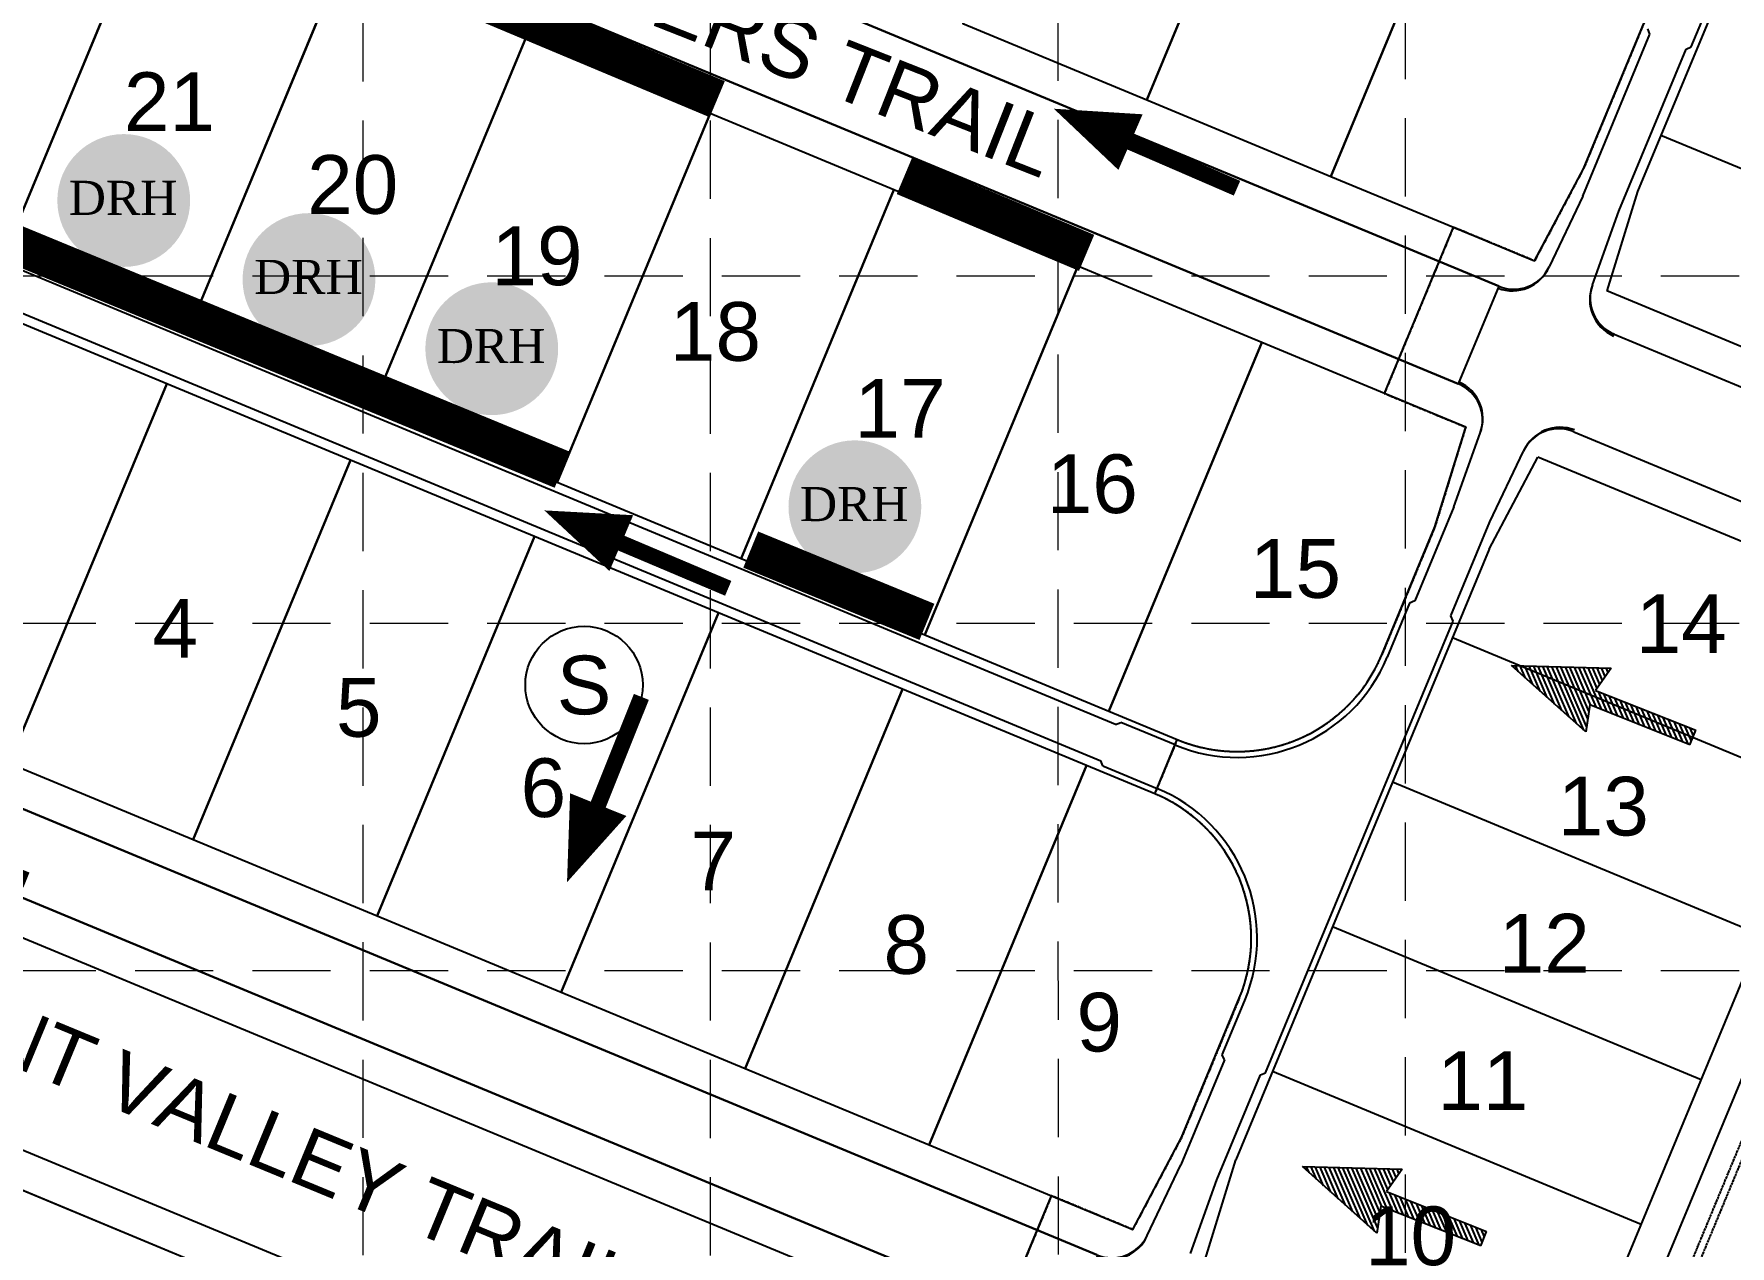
# Model space of a CAD drawing. Header units: inches. Extents: x 2510995 to 2514555, y 7106046 to 7111737.
# Drawn here: x 2513312.2 to 2513745.7, y 7109886.7 to 7110196.5 of the extents above; entities that cross this region are included whole.
import ezdxf
from ezdxf.enums import TextEntityAlignment as Align

# ---------------------------------------------------------------- set-up
doc = ezdxf.new("R2010")
doc.units = ezdxf.units.IN
doc.header["$MEASUREMENT"] = 0
for name, pattern in [('BORDER2', [0.875, 0.25, -0.125, 0.25, -0.125, 0, -0.125]), ('DASHED', [0.75, 0.5, -0.25]), ('HIDDEN', [0.375, 0.25, -0.125]), ('HIDDEN2', [0.1875, 0.125, -0.0625]), ('XHO477ST$0$CL', [0.7, 0.5, -0.05, 0.1, -0.05])]:
    doc.linetypes.add(name, pattern=pattern)
for name, color, linetype in [('BASE', 7, 'Continuous'), ('C-STNM-N', 4, 'Continuous'), ('C-WTRC-FULL-PH2B-N', 7, 'Continuous'), ('EROSION BLANKETS', 84, 'Continuous'), ('GRID', 254, 'DASHED'), ('LEGEND', 7, 'Continuous'), ('XHO459PT$0$V-BNDY-N-P6', 6, 'BORDER2'), ('XHO459PT$0$V-PROP-SUBD-IDEN-N-P6', 14, 'Continuous'), ('XHO459PT$0$V-PROP-SUBD-N-P6', 14, 'Continuous'), ('XHO459PT$0$V-RWAY-LINE-N-P6', 14, 'Continuous'), ('XHO459PV$0$C-ROAD-BACK-P6', 14, 'Continuous'), ('XHO459PV$0$C-ROAD-BACK-P7', 9, 'Continuous'), ('XHO459PV$0$C-ROAD-FACE-P6', 6, 'Continuous'), ('XHO459PV$0$C-ROAD-TEMP-P6', 6, 'Continuous'), ('XHO460PT$0$V-AREA-PLINE', 6, 'Continuous'), ('XHO460PT$0$V-BNDY-N-P7', 3, 'HIDDEN2'), ('XHO460PT$0$V-PROP-BLOK-IDEN-N-P7', 6, 'Continuous'), ('XHO460PT$0$V-PROP-SUBD-IDEN-N-P7', 6, 'Continuous'), ('XHO460PT$0$V-PROP-SUBD-N-P7', 7, 'Continuous'), ('XHO460PV$0$C-ROAD-BOC-N', 4, 'Continuous'), ('ZSTORM', 5, 'XHO477ST$0$CL')]:
    doc.layers.add(name, color=color, linetype=linetype)
doc.layers.add('XHO459PT$0$V-AREA-PLIN', color=163, linetype='Continuous', plot=False)
doc.styles.add('DRHorton', font='dutcheb.ttf')
doc.styles.get("Standard").update_dxf_attribs({"font": 'ARIAL.TTF'})

# ---------------------------------------------------------------- blocks, each defined once
blk = doc.blocks.new('ARR')
blk.add_lwpolyline([(-5.56, 0.32, 0, 3.78, 0), (-0.35, 0.31, 3.78, 3.78, 0)], format="xyseb")
at = {"const_width": 1}
blk.add_lwpolyline([(-0.35, 0.31), (6.88, 0.31)], dxfattribs=at)
blk = doc.blocks.new('DRHorton')
h = blk.add_hatch(color=1)
h.paths.add_polyline_path([(78.7, 25.78, 1), (40.43, 25.78, 1)])
h.paths.add_polyline_path([(42.33, 17.91), (76.5, 17.91), (76.5, 34.87), (42.33, 34.87)], flags=24)
at = {"layer": 'BASE', "color": 176, "style": 'DRHorton'}
blk.add_text('DRH', height=9.814, dxfattribs=at).set_placement((59.39, 21.64), align=Align.CENTER)

msp = doc.modelspace()

# ---------------------------------------------------------------- linework, layer by layer
at = {"color": 7}
for p, q in [((2513689.82, 7110035.06), (2513715.3, 7110034.39)), ((2513708.82, 7110018.08), (2513689.82, 7110035.06)), ((2513691.53, 7110033.53), (2513690.88, 7110035.03)), ((2513693.4, 7110031.86), (2513692.04, 7110035)), ((2513695.26, 7110030.2), (2513693.2, 7110034.97)), ((2513697.12, 7110028.53), (2513694.35, 7110034.94)), ((2513698.98, 7110026.87), (2513695.51, 7110034.91)), ((2513700.84, 7110025.2), (2513696.67, 7110034.88)), ((2513702.71, 7110023.54), (2513697.83, 7110034.85)), ((2513704.57, 7110021.88), (2513698.98, 7110034.82)), ((2513706.43, 7110020.21), (2513700.14, 7110034.79)), ((2513708.29, 7110018.55), (2513701.3, 7110034.76)), ((2513709.03, 7110019.49), (2513702.45, 7110034.73)), ((2513709.32, 7110021.46), (2513703.61, 7110034.69)), ((2513709.62, 7110023.43), (2513704.77, 7110034.66)), ((2513710.15, 7110024.84), (2513705.92, 7110034.63)), ((2513711.53, 7110024.3), (2513707.08, 7110034.6)), ((2513712.91, 7110023.75), (2513708.24, 7110034.57)), ((2513711.69, 7110029.22), (2513709.39, 7110034.54)), ((2513712.4, 7110030.23), (2513710.55, 7110034.51)), ((2513715.3, 7110034.39), (2513711.31, 7110028.67)), ((2513713.11, 7110031.24), (2513711.71, 7110034.48)), ((2513713.81, 7110032.26), (2513712.86, 7110034.45)), ((2513714.52, 7110033.27), (2513714.02, 7110034.42)), ((2513715.22, 7110034.28), (2513715.18, 7110034.39)), ((2513711.31, 7110028.67), (2513736.91, 7110018.51)), ((2513714.29, 7110023.2), (2513712.06, 7110028.38)), ((2513715.67, 7110022.65), (2513713.44, 7110027.83)), ((2513717.05, 7110022.11), (2513714.82, 7110027.28)), ((2513718.43, 7110021.56), (2513716.2, 7110026.73)), ((2513719.81, 7110021.01), (2513717.58, 7110026.19)), ((2513721.19, 7110020.47), (2513718.96, 7110025.64)), ((2513709.84, 7110024.97), (2513708.82, 7110018.08)), ((2513735.44, 7110014.82), (2513709.84, 7110024.97)), ((2513722.57, 7110019.92), (2513720.34, 7110025.09)), ((2513723.95, 7110019.37), (2513721.72, 7110024.54)), ((2513725.33, 7110018.83), (2513723.1, 7110024)), ((2513726.71, 7110018.28), (2513724.48, 7110023.45)), ((2513728.09, 7110017.73), (2513725.86, 7110022.9)), ((2513729.47, 7110017.18), (2513727.24, 7110022.35)), ((2513730.85, 7110016.64), (2513728.62, 7110021.8)), ((2513732.23, 7110016.09), (2513730, 7110021.26)), ((2513733.61, 7110015.54), (2513731.38, 7110020.71)), ((2513734.99, 7110015), (2513732.76, 7110020.16)), ((2513735.81, 7110015.74), (2513734.14, 7110019.61)), ((2513735.44, 7110014.82), (2513736.91, 7110018.51)), ((2513736.36, 7110017.12), (2513735.52, 7110019.07)), ((2513636.37, 7109906.98), (2513661.85, 7109906.31)), ((2513655.37, 7109890), (2513636.37, 7109906.98)), ((2513638.09, 7109905.45), (2513637.44, 7109906.95)), ((2513639.95, 7109903.78), (2513638.59, 7109906.92)), ((2513641.81, 7109902.12), (2513639.75, 7109906.89)), ((2513643.67, 7109900.45), (2513640.91, 7109906.86)), ((2513645.53, 7109898.79), (2513642.06, 7109906.83)), ((2513647.4, 7109897.13), (2513643.22, 7109906.8)), ((2513649.26, 7109895.46), (2513644.38, 7109906.77)), ((2513651.12, 7109893.8), (2513645.53, 7109906.74)), ((2513652.98, 7109892.13), (2513646.69, 7109906.71)), ((2513654.84, 7109890.47), (2513647.85, 7109906.68)), ((2513655.58, 7109891.41), (2513649, 7109906.65)), ((2513655.87, 7109893.38), (2513650.16, 7109906.62)), ((2513656.17, 7109895.36), (2513651.32, 7109906.59)), ((2513656.7, 7109896.76), (2513652.47, 7109906.56)), ((2513658.08, 7109896.22), (2513653.63, 7109906.52)), ((2513659.46, 7109895.67), (2513654.79, 7109906.49)), ((2513658.24, 7109901.14), (2513655.95, 7109906.46)), ((2513658.95, 7109902.15), (2513657.1, 7109906.43)), ((2513661.85, 7109906.31), (2513657.86, 7109900.59)), ((2513659.66, 7109903.16), (2513658.26, 7109906.4)), ((2513660.36, 7109904.18), (2513659.42, 7109906.37)), ((2513661.07, 7109905.19), (2513660.57, 7109906.34)), ((2513661.78, 7109906.2), (2513661.73, 7109906.31)), ((2513657.86, 7109900.59), (2513683.46, 7109890.43)), ((2513660.84, 7109895.12), (2513658.61, 7109900.3)), ((2513662.22, 7109894.58), (2513659.99, 7109899.75)), ((2513656.39, 7109896.89), (2513655.37, 7109890)), ((2513681.99, 7109886.74), (2513656.39, 7109896.89)), ((2513663.6, 7109894.03), (2513661.37, 7109899.2)), ((2513664.98, 7109893.48), (2513662.75, 7109898.66)), ((2513666.36, 7109892.94), (2513664.13, 7109898.11)), ((2513667.74, 7109892.39), (2513665.51, 7109897.56)), ((2513669.12, 7109891.84), (2513666.89, 7109897.01)), ((2513670.5, 7109891.29), (2513668.27, 7109896.46)), ((2513671.88, 7109890.75), (2513669.65, 7109895.92)), ((2513673.26, 7109890.2), (2513671.03, 7109895.37)), ((2513674.64, 7109889.65), (2513672.41, 7109894.82)), ((2513676.02, 7109889.11), (2513673.79, 7109894.27)), ((2513677.4, 7109888.56), (2513675.17, 7109893.73)), ((2513678.78, 7109888.01), (2513676.55, 7109893.18)), ((2513680.16, 7109887.46), (2513677.93, 7109892.63)), ((2513681.54, 7109886.92), (2513679.31, 7109892.08)), ((2513682.36, 7109887.66), (2513680.69, 7109891.53)), ((2513682.91, 7109889.04), (2513682.07, 7109890.99)), ((2513681.99, 7109886.74), (2513683.46, 7109890.43))]:
    msp.add_line(p, q, dxfattribs=at)
at = {"layer": 'EROSION BLANKETS', "const_width": 10}
for points in [[(2513346.29, 7110238.67), (2513486.82, 7110179.78)], [(2513534.64, 7110160.14), (2513581.23, 7110140.51)], [(2513307.01, 7110142.83), (2513447.16, 7110085.1)], [(2513495.37, 7110064.68), (2513540.41, 7110046.21)]]:
    msp.add_lwpolyline(points, dxfattribs=at)
at = {"layer": 'GRID', "color": 252, "linetype": 'HIDDEN', "lineweight": 0, "ltscale": 80}
for p, q in [((2513396.3, 7106494.32), (2513396.3, 7111643.94)), ((2513485.08, 7106494.3), (2513485.08, 7111643.94)), ((2513574.28, 7106494.5), (2513573.86, 7111643.94)), ((2513662.97, 7106494.94), (2513662.64, 7111643.94)), ((2511088, 7110134.66), (2514461.67, 7110134.66)), ((2511088, 7110045.88), (2514461.67, 7110045.88)), ((2511088, 7109957.1), (2514461.67, 7109957.1))]:
    msp.add_line(p, q, dxfattribs=at)
at = {"layer": 'XHO459PT$0$V-AREA-PLIN', "color": 7}
msp.add_lwpolyline([(2513556.92, 7109862.6), (2513572.25, 7109899.55), (2513593.03, 7109890.92), (2513605.5, 7109914.44), (2513620.25, 7109950, 0.414214), (2513598.64, 7110002.28), (2513604.39, 7110016.13, 0.414214), (2513656.67, 7110037.75), (2513670.27, 7110070.53), (2513678.12, 7110095.97), (2513657.34, 7110104.59), (2513674.97, 7110147.08), (2513695.75, 7110138.46), (2513708.22, 7110161.97), (2513729.05, 7110212.17, 0.451859), (2513702.64, 7110266.09), (2513688.3, 7110270), (2513692.25, 7110284.47, 0.497062), (2513742.78, 7110323.38), (2513742.4, 7110372.57), (2513739.69, 7110399.05), (2513706.7, 7110398.79), (2513705.54, 7110444.78), (2513853.82, 7110445.94)], format="xyb", dxfattribs=at)
msp.add_lwpolyline([(2513556.92, 7109862.6), (2513572.25, 7109899.55), (2513593.03, 7109890.92), (2513605.5, 7109914.44), (2513620.25, 7109950, 0.414214), (2513598.64, 7110002.28), (2513604.39, 7110016.13, 0.414214), (2513656.67, 7110037.75), (2513670.27, 7110070.53), (2513678.12, 7110095.97), (2513657.34, 7110104.59), (2513674.97, 7110147.08), (2513695.75, 7110138.46), (2513708.22, 7110161.97), (2513729.05, 7110212.17, 0.451859), (2513702.64, 7110266.09), (2513688.3, 7110270), (2513692.25, 7110284.47, 0.497062), (2513742.78, 7110323.38), (2513742.4, 7110372.57), (2513739.69, 7110399.05), (2513706.7, 7110398.79), (2513705.54, 7110444.78), (2513853.82, 7110445.94)], format="xyb", dxfattribs=at)
at = {"layer": 'XHO459PT$0$V-BNDY-N-P6', "color": 7}
for p, q in [((2513729.05, 7110212.17), (2513708.22, 7110161.97)), ((2513708.22, 7110161.97), (2513695.75, 7110138.46)), ((2513674.97, 7110147.08), (2513657.34, 7110104.59)), ((2513695.75, 7110138.46), (2513674.97, 7110147.08)), ((2513657.34, 7110104.59), (2513678.12, 7110095.97)), ((2513678.12, 7110095.97), (2513670.27, 7110070.53)), ((2513670.27, 7110070.53), (2513656.67, 7110037.75)), ((2513604.39, 7110016.13), (2513598.64, 7110002.28)), ((2513620.25, 7109950), (2513605.5, 7109914.44)), ((2513605.5, 7109914.44), (2513593.03, 7109890.92)), ((2513572.25, 7109899.55), (2513556.92, 7109862.6)), ((2513593.03, 7109890.92), (2513572.25, 7109899.55))]:
    msp.add_line(p, q, dxfattribs=at)
for centre, start, end in [((2513619.72, 7110053.08), 247.4628, 337.4628), ((2513583.31, 7109965.33), 337.4628, 67.4628)]:
    msp.add_arc(centre, 40, start, end, dxfattribs=at)
at = {"layer": 'XHO459PT$0$V-PROP-SUBD-N-P6', "color": 7}
for p, q in [((2513822.22, 7110131.45), (2513728.01, 7110170.54)), ((2513768.95, 7110003.06), (2513674.74, 7110042.16)), ((2513753.62, 7109966.12), (2513659.41, 7110005.21)), ((2513738.29, 7109929.17), (2513644.07, 7109968.27)), ((2513722.95, 7109892.23), (2513628.74, 7109931.32))]:
    msp.add_line(p, q, dxfattribs=at)
at = {"layer": 'XHO459PT$0$V-RWAY-LINE-N-P6', "color": 7}
for p, q in [((2513744.77, 7110210.91), (2513722.07, 7110156.22)), ((2513722.07, 7110156.22), (2513714.22, 7110130.79)), ((2513801.51, 7110094.57), (2513714.22, 7110130.79)), ((2513684.13, 7110064.78), (2513696.59, 7110088.3)), ((2513783.88, 7110052.08), (2513696.59, 7110088.3)), ((2513684.13, 7110064.78), (2513619.35, 7109908.69)), ((2513708.2, 7109856.67), (2513786.58, 7110045.55)), ((2513611.51, 7109883.26), (2513619.35, 7109908.69))]:
    msp.add_line(p, q, dxfattribs=at)
at = {"layer": 'XHO459PV$0$C-ROAD-BACK-P6', "color": 7}
for p, q in [((2513716.11, 7110119.72), (2513784.94, 7110091.16)), ((2513705.77, 7110094.78), (2513774.59, 7110066.22)), ((2513720.61, 7109861.8), (2513789.99, 7110028.98))]:
    msp.add_line(p, q, dxfattribs=at)
for centre, start, end in [((2513690.41, 7110141.21), 247.4628, 334.6004), ((2513719.95, 7110128.96), 160.3253, 247.4628), ((2513672.4, 7110097.8), 340.3253, 67.4628), ((2513701.93, 7110085.55), 67.4628, 154.6004), ((2513587.69, 7109893.68), 247.4628, 334.6004)]:
    msp.add_arc(centre, 10, start, end, dxfattribs=at)
at = {"layer": 'XHO459PV$0$C-ROAD-BACK-P7', "color": 7}
for p, q in [((2513271.27, 7110304.32), (2513686.58, 7110131.98)), ((2513258.15, 7110280.53), (2513676.23, 7110107.04)), ((2513042.73, 7110086.26), (2513575.81, 7109865.05)), ((2513165.77, 7110057.94), (2513583.86, 7109884.44)), ((2513016.29, 7110022.53), (2513588.61, 7109785.03)), ((2513588.65, 7110019.95), (2513589.96, 7110020.5)), ((2513585.36, 7110009.41), (2513584.82, 7110010.72))]:
    msp.add_line(p, q, dxfattribs=at)
for points in [[(2513588.65, 7110019.95), (2513234.77, 7110166.81, -0.414214), (2513211.81, 7110222.35), (2513227.9, 7110261.14)], [(2513158.15, 7110093.04), (2513175.39, 7110134.61, -0.414214), (2513230.94, 7110157.57), (2513584.82, 7110010.72)], [(2513603.82, 7110014.75), (2513589.96, 7110020.5, -0.414214)]]:
    msp.add_lwpolyline(points, format="xyb", dxfattribs=at)
msp.add_lwpolyline([(2513585.36, 7110009.41), (2513599.22, 7110003.66)], dxfattribs=at)
at = {"layer": 'XHO459PV$0$C-ROAD-FACE-P6', "color": 7}
for p, q in [((2513735.77, 7110193.14), (2513743.38, 7110211.49)), ((2513708.04, 7110155.01), (2513725.22, 7110196.43)), ((2513725.22, 7110196.43), (2513724.68, 7110197.74)), ((2513717.27, 7110151.18), (2513734.46, 7110192.6)), ((2513734.46, 7110192.6), (2513735.77, 7110193.14)), ((2513708.04, 7110155.01), (2513699.45, 7110136.92)), ((2513710.53, 7110132.32), (2513717.27, 7110151.18)), ((2513675.07, 7110075.58), (2513681.82, 7110094.43)), ((2513684.31, 7110071.75), (2513692.9, 7110089.84)), ((2513675.07, 7110075.58), (2513665.11, 7110051.57)), ((2513665.11, 7110051.57), (2513663.8, 7110051.02)), ((2513663.8, 7110051.02), (2513658.05, 7110037.17)), ((2513674.89, 7110046.43), (2513674.34, 7110047.73)), ((2513615.89, 7109935.57), (2513621.64, 7109949.43)), ((2513616.43, 7109934.26), (2513615.89, 7109935.57)), ((2513625.67, 7109930.43), (2513626.97, 7109930.97)), ((2513596.73, 7109889.39), (2513605.32, 7109907.48)), ((2513607.81, 7109884.79), (2513614.55, 7109903.65))]:
    msp.add_line(p, q, dxfattribs=at)
for points in [[(2513674.34, 7110047.73), (2513684.31, 7110071.75)], [(2513626.97, 7109930.97), (2513674.89, 7110046.43)], [(2513616.43, 7109934.26), (2513605.32, 7109907.48)], [(2513614.55, 7109903.65), (2513625.67, 7109930.43)]]:
    msp.add_lwpolyline(points, dxfattribs=at)
for centre, radius, start, end in [((2513690.08, 7110141.07), 10.25, 248.889, 336.1118), ((2513720.08, 7110128.62), 10.25, 158.8139, 246.0367), ((2513672.26, 7110098.14), 10.25, 338.8139, 66.0367), ((2513702.27, 7110085.67), 10.26, 68.9552, 155.5629), ((2513619.72, 7110053.08), 41.5, 247.4628, 337.4628), ((2513583.31, 7109965.33), 41.5, 337.4628, 67.4628), ((2513587.36, 7109893.54), 10.25, 248.889, 336.1118)]:
    msp.add_arc(centre, radius, start, end, dxfattribs=at)
at = {"layer": 'XHO459PV$0$C-ROAD-TEMP-P6', "color": 7}
for p, q in [((2513686.58, 7110131.98), (2513676.23, 7110107.04)), ((2513599.22, 7110003.66), (2513603.82, 7110014.75))]:
    msp.add_line(p, q, dxfattribs=at)
at = {"layer": 'XHO460PT$0$V-AREA-PLINE', "color": 7}
for points in [[(2513639.67, 7110283.28), (2513590.16, 7110296.8), (2513549.62, 7110199.1), (2513596.64, 7110179.59)], [(2513639.67, 7110283.28), (2513590.16, 7110296.8), (2513549.62, 7110199.1), (2513596.64, 7110179.59)], [(2513639.67, 7110283.28), (2513590.16, 7110296.8), (2513549.62, 7110199.1), (2513596.64, 7110179.59)], [(2513639.67, 7110283.28), (2513590.16, 7110296.8), (2513549.62, 7110199.1), (2513596.64, 7110179.59)], [(2513689.17, 7110269.76), (2513688.3, 7110270), (2513639.67, 7110283.28), (2513596.64, 7110179.59), (2513643.66, 7110160.07)], [(2513689.17, 7110269.76), (2513688.3, 7110270), (2513639.67, 7110283.28), (2513596.64, 7110179.59), (2513643.66, 7110160.07)], [(2513689.17, 7110269.76), (2513688.3, 7110270), (2513639.67, 7110283.28), (2513596.64, 7110179.59), (2513643.66, 7110160.07)], [(2513689.17, 7110269.76), (2513688.3, 7110270), (2513639.67, 7110283.28), (2513596.64, 7110179.59), (2513643.66, 7110160.07)], [(2513343.92, 7110234.65), (2513296.9, 7110254.16), (2513257.81, 7110159.95), (2513304.83, 7110140.44)], [(2513343.92, 7110234.65), (2513296.9, 7110254.16), (2513257.81, 7110159.95), (2513304.83, 7110140.44)], [(2513343.92, 7110234.65), (2513296.9, 7110254.16), (2513257.81, 7110159.95), (2513304.83, 7110140.44)], [(2513343.92, 7110234.65), (2513296.9, 7110254.16), (2513257.81, 7110159.95), (2513304.83, 7110140.44)], [(2513390.94, 7110215.14), (2513343.92, 7110234.65), (2513304.83, 7110140.44), (2513351.84, 7110120.93)], [(2513390.94, 7110215.14), (2513343.92, 7110234.65), (2513304.83, 7110140.44), (2513351.84, 7110120.93)], [(2513390.94, 7110215.14), (2513343.92, 7110234.65), (2513304.83, 7110140.44), (2513351.84, 7110120.93)], [(2513390.94, 7110215.14), (2513343.92, 7110234.65), (2513304.83, 7110140.44), (2513351.84, 7110120.93)], [(2513437.96, 7110195.63), (2513390.94, 7110215.14), (2513351.84, 7110120.93), (2513398.86, 7110101.42)], [(2513437.96, 7110195.63), (2513390.94, 7110215.14), (2513351.84, 7110120.93), (2513398.86, 7110101.42)], [(2513437.96, 7110195.63), (2513390.94, 7110215.14), (2513351.84, 7110120.93), (2513398.86, 7110101.42)], [(2513437.96, 7110195.63), (2513390.94, 7110215.14), (2513351.84, 7110120.93), (2513398.86, 7110101.42)], [(2513484.97, 7110176.12), (2513437.96, 7110195.63), (2513398.86, 7110101.42), (2513445.88, 7110081.91)], [(2513484.97, 7110176.12), (2513437.96, 7110195.63), (2513398.86, 7110101.42), (2513445.88, 7110081.91)], [(2513484.97, 7110176.12), (2513437.96, 7110195.63), (2513398.86, 7110101.42), (2513445.88, 7110081.91)], [(2513484.97, 7110176.12), (2513437.96, 7110195.63), (2513398.86, 7110101.42), (2513445.88, 7110081.91)], [(2513531.99, 7110156.61), (2513484.97, 7110176.12), (2513445.88, 7110081.91), (2513492.89, 7110062.4)], [(2513531.99, 7110156.61), (2513484.97, 7110176.12), (2513445.88, 7110081.91), (2513492.89, 7110062.4)], [(2513531.99, 7110156.61), (2513484.97, 7110176.12), (2513445.88, 7110081.91), (2513492.89, 7110062.4)], [(2513531.99, 7110156.61), (2513484.97, 7110176.12), (2513445.88, 7110081.91), (2513492.89, 7110062.4)], [(2513579.01, 7110137.1), (2513531.99, 7110156.61), (2513492.89, 7110062.4), (2513539.91, 7110042.89)], [(2513579.01, 7110137.1), (2513531.99, 7110156.61), (2513492.89, 7110062.4), (2513539.91, 7110042.89)], [(2513579.01, 7110137.1), (2513531.99, 7110156.61), (2513492.89, 7110062.4), (2513539.91, 7110042.89)], [(2513579.01, 7110137.1), (2513531.99, 7110156.61), (2513492.89, 7110062.4), (2513539.91, 7110042.89)], [(2513626.02, 7110117.59), (2513579.01, 7110137.1), (2513539.91, 7110042.89), (2513586.93, 7110023.38)], [(2513626.02, 7110117.59), (2513579.01, 7110137.1), (2513539.91, 7110042.89), (2513586.93, 7110023.38)], [(2513626.02, 7110117.59), (2513579.01, 7110137.1), (2513539.91, 7110042.89), (2513586.93, 7110023.38)], [(2513626.02, 7110117.59), (2513579.01, 7110137.1), (2513539.91, 7110042.89), (2513586.93, 7110023.38)], [(2513346.09, 7110107.08), (2513299.08, 7110126.59), (2513258.83, 7110029.61), (2513305.85, 7110010.1)], [(2513346.09, 7110107.08), (2513299.08, 7110126.59), (2513258.83, 7110029.61), (2513305.85, 7110010.1)], [(2513346.09, 7110107.08), (2513299.08, 7110126.59), (2513258.83, 7110029.61), (2513305.85, 7110010.1)], [(2513346.09, 7110107.08), (2513299.08, 7110126.59), (2513258.83, 7110029.61), (2513305.85, 7110010.1)], [(2513393.11, 7110087.57), (2513346.09, 7110107.08), (2513305.85, 7110010.1), (2513352.87, 7109990.59)], [(2513393.11, 7110087.57), (2513346.09, 7110107.08), (2513305.85, 7110010.1), (2513352.87, 7109990.59)], [(2513393.11, 7110087.57), (2513346.09, 7110107.08), (2513305.85, 7110010.1), (2513352.87, 7109990.59)], [(2513393.11, 7110087.57), (2513346.09, 7110107.08), (2513305.85, 7110010.1), (2513352.87, 7109990.59)], [(2513440.13, 7110068.06), (2513393.11, 7110087.57), (2513352.87, 7109990.59), (2513399.88, 7109971.07)], [(2513440.13, 7110068.06), (2513393.11, 7110087.57), (2513352.87, 7109990.59), (2513399.88, 7109971.07)], [(2513440.13, 7110068.06), (2513393.11, 7110087.57), (2513352.87, 7109990.59), (2513399.88, 7109971.07)], [(2513440.13, 7110068.06), (2513393.11, 7110087.57), (2513352.87, 7109990.59), (2513399.88, 7109971.07)], [(2513487.15, 7110048.54), (2513440.13, 7110068.06), (2513399.88, 7109971.07), (2513446.9, 7109951.56)], [(2513487.15, 7110048.54), (2513440.13, 7110068.06), (2513399.88, 7109971.07), (2513446.9, 7109951.56)], [(2513487.15, 7110048.54), (2513440.13, 7110068.06), (2513399.88, 7109971.07), (2513446.9, 7109951.56)], [(2513487.15, 7110048.54), (2513440.13, 7110068.06), (2513399.88, 7109971.07), (2513446.9, 7109951.56)], [(2513534.16, 7110029.03), (2513487.15, 7110048.54), (2513446.9, 7109951.56), (2513493.92, 7109932.05)], [(2513534.16, 7110029.03), (2513487.15, 7110048.54), (2513446.9, 7109951.56), (2513493.92, 7109932.05)], [(2513534.16, 7110029.03), (2513487.15, 7110048.54), (2513446.9, 7109951.56), (2513493.92, 7109932.05)], [(2513534.16, 7110029.03), (2513487.15, 7110048.54), (2513446.9, 7109951.56), (2513493.92, 7109932.05)], [(2513581.18, 7110009.52), (2513534.16, 7110029.03), (2513493.92, 7109932.05), (2513540.94, 7109912.54)], [(2513581.18, 7110009.52), (2513534.16, 7110029.03), (2513493.92, 7109932.05), (2513540.94, 7109912.54)], [(2513581.18, 7110009.52), (2513534.16, 7110029.03), (2513493.92, 7109932.05), (2513540.94, 7109912.54)], [(2513581.18, 7110009.52), (2513534.16, 7110029.03), (2513493.92, 7109932.05), (2513540.94, 7109912.54)]]:
    msp.add_lwpolyline(points, close=True, dxfattribs=at)
for points in [[(2513702.64, 7110266.09), (2513689.17, 7110269.76), (2513643.66, 7110160.07), (2513674.97, 7110147.08), (2513695.75, 7110138.46), (2513708.22, 7110161.97), (2513729.05, 7110212.17, 0.451859)], [(2513702.64, 7110266.09), (2513689.17, 7110269.76), (2513643.66, 7110160.07), (2513674.97, 7110147.08), (2513695.75, 7110138.46), (2513708.22, 7110161.97), (2513729.05, 7110212.17, 0.451859)], [(2513702.64, 7110266.09), (2513689.17, 7110269.76), (2513643.66, 7110160.07), (2513674.97, 7110147.08), (2513695.75, 7110138.46), (2513708.22, 7110161.97), (2513729.05, 7110212.17, 0.451859)], [(2513702.64, 7110266.09), (2513689.17, 7110269.76), (2513643.66, 7110160.07), (2513674.97, 7110147.08), (2513695.75, 7110138.46), (2513708.22, 7110161.97), (2513729.05, 7110212.17, 0.451859)], [(2513670.27, 7110070.53), (2513678.12, 7110095.97), (2513657.34, 7110104.59), (2513626.02, 7110117.59), (2513586.93, 7110023.38), (2513604.39, 7110016.13, 0.414214), (2513656.67, 7110037.75)], [(2513670.27, 7110070.53), (2513678.12, 7110095.97), (2513657.34, 7110104.59), (2513626.02, 7110117.59), (2513586.93, 7110023.38), (2513604.39, 7110016.13, 0.414214), (2513656.67, 7110037.75)], [(2513670.27, 7110070.53), (2513678.12, 7110095.97), (2513657.34, 7110104.59), (2513626.02, 7110117.59), (2513586.93, 7110023.38), (2513604.39, 7110016.13, 0.414214), (2513656.67, 7110037.75)], [(2513670.27, 7110070.53), (2513678.12, 7110095.97), (2513657.34, 7110104.59), (2513626.02, 7110117.59), (2513586.93, 7110023.38), (2513604.39, 7110016.13, 0.414214), (2513656.67, 7110037.75)], [(2513034.01, 7110079.59), (2513027.48, 7110076.89), (2513012.15, 7110039.95), (2513014.85, 7110033.41), (2513577, 7109800.13), (2513679.71, 7109757.51), (2513684.72, 7109760.58, -0.032186), (2513690.94, 7109801.65), (2513687.43, 7109808.44), (2513556.92, 7109862.6)], [(2513034.01, 7110079.59), (2513027.48, 7110076.89), (2513012.15, 7110039.95), (2513014.85, 7110033.41), (2513577, 7109800.13), (2513679.71, 7109757.51), (2513684.72, 7109760.58, -0.032186), (2513690.94, 7109801.65), (2513687.43, 7109808.44), (2513556.92, 7109862.6)], [(2513034.01, 7110079.59), (2513027.48, 7110076.89), (2513012.15, 7110039.95), (2513014.85, 7110033.41), (2513577, 7109800.13), (2513679.71, 7109757.51), (2513684.72, 7109760.58, -0.032186), (2513690.94, 7109801.65), (2513687.43, 7109808.44), (2513556.92, 7109862.6)], [(2513034.01, 7110079.59), (2513027.48, 7110076.89), (2513012.15, 7110039.95), (2513014.85, 7110033.41), (2513577, 7109800.13), (2513679.71, 7109757.51), (2513684.72, 7109760.58, -0.032186), (2513690.94, 7109801.65), (2513687.43, 7109808.44), (2513556.92, 7109862.6)], [(2513620.25, 7109950, 0.414214), (2513598.64, 7110002.28), (2513581.18, 7110009.52), (2513540.94, 7109912.54), (2513572.25, 7109899.55), (2513593.03, 7109890.92), (2513605.5, 7109914.44)], [(2513620.25, 7109950, 0.414214), (2513598.64, 7110002.28), (2513581.18, 7110009.52), (2513540.94, 7109912.54), (2513572.25, 7109899.55), (2513593.03, 7109890.92), (2513605.5, 7109914.44)], [(2513620.25, 7109950, 0.414214), (2513598.64, 7110002.28), (2513581.18, 7110009.52), (2513540.94, 7109912.54), (2513572.25, 7109899.55), (2513593.03, 7109890.92), (2513605.5, 7109914.44)], [(2513620.25, 7109950, 0.414214), (2513598.64, 7110002.28), (2513581.18, 7110009.52), (2513540.94, 7109912.54), (2513572.25, 7109899.55), (2513593.03, 7109890.92), (2513605.5, 7109914.44)]]:
    msp.add_lwpolyline(points, format="xyb", close=True, dxfattribs=at)
at = {"layer": 'XHO460PT$0$V-BNDY-N-P7', "color": 7}
for p, q in [((2513729.05, 7110212.17), (2513708.22, 7110161.97)), ((2513729.05, 7110212.17), (2513708.22, 7110161.97)), ((2513729.05, 7110212.17), (2513708.22, 7110161.97)), ((2513729.05, 7110212.17), (2513708.22, 7110161.97)), ((2513695.75, 7110138.46), (2513708.22, 7110161.97)), ((2513695.75, 7110138.46), (2513708.22, 7110161.97)), ((2513695.75, 7110138.46), (2513708.22, 7110161.97)), ((2513695.75, 7110138.46), (2513708.22, 7110161.97)), ((2513657.34, 7110104.59), (2513674.97, 7110147.08)), ((2513657.34, 7110104.59), (2513674.97, 7110147.08)), ((2513657.34, 7110104.59), (2513674.97, 7110147.08)), ((2513657.34, 7110104.59), (2513674.97, 7110147.08)), ((2513674.97, 7110147.08), (2513695.75, 7110138.46)), ((2513674.97, 7110147.08), (2513695.75, 7110138.46)), ((2513674.97, 7110147.08), (2513695.75, 7110138.46)), ((2513674.97, 7110147.08), (2513695.75, 7110138.46)), ((2513678.12, 7110095.97), (2513657.34, 7110104.59)), ((2513678.12, 7110095.97), (2513657.34, 7110104.59)), ((2513678.12, 7110095.97), (2513657.34, 7110104.59)), ((2513678.12, 7110095.97), (2513657.34, 7110104.59)), ((2513670.27, 7110070.53), (2513678.12, 7110095.97)), ((2513670.27, 7110070.53), (2513678.12, 7110095.97)), ((2513670.27, 7110070.53), (2513678.12, 7110095.97)), ((2513670.27, 7110070.53), (2513678.12, 7110095.97)), ((2513670.27, 7110070.53), (2513656.67, 7110037.75)), ((2513670.27, 7110070.53), (2513656.67, 7110037.75)), ((2513670.27, 7110070.53), (2513656.67, 7110037.75)), ((2513670.27, 7110070.53), (2513656.67, 7110037.75)), ((2513598.64, 7110002.28), (2513604.39, 7110016.13)), ((2513598.64, 7110002.28), (2513604.39, 7110016.13)), ((2513598.64, 7110002.28), (2513604.39, 7110016.13)), ((2513598.64, 7110002.28), (2513604.39, 7110016.13)), ((2513605.5, 7109914.44), (2513620.25, 7109950)), ((2513605.5, 7109914.44), (2513620.25, 7109950)), ((2513605.5, 7109914.44), (2513620.25, 7109950)), ((2513605.5, 7109914.44), (2513620.25, 7109950)), ((2513593.03, 7109890.92), (2513605.5, 7109914.44)), ((2513593.03, 7109890.92), (2513605.5, 7109914.44)), ((2513593.03, 7109890.92), (2513605.5, 7109914.44)), ((2513593.03, 7109890.92), (2513605.5, 7109914.44)), ((2513572.25, 7109899.55), (2513556.92, 7109862.6)), ((2513572.25, 7109899.55), (2513556.92, 7109862.6)), ((2513572.25, 7109899.55), (2513556.92, 7109862.6)), ((2513572.25, 7109899.55), (2513593.03, 7109890.92)), ((2513572.25, 7109899.55), (2513593.03, 7109890.92)), ((2513572.25, 7109899.55), (2513593.03, 7109890.92)), ((2513572.25, 7109899.55), (2513593.03, 7109890.92))]:
    msp.add_line(p, q, dxfattribs=at)
for centre, start, end in [((2513619.72, 7110053.08), 247.4628, 337.4628), ((2513619.72, 7110053.08), 247.4628, 337.4628), ((2513619.72, 7110053.08), 247.4628, 337.4628), ((2513619.72, 7110053.08), 247.4628, 337.4628), ((2513583.31, 7109965.33), 337.4628, 67.4628), ((2513583.31, 7109965.33), 337.4628, 67.4628), ((2513583.31, 7109965.33), 337.4628, 67.4628), ((2513583.31, 7109965.33), 337.4628, 67.4628)]:
    msp.add_arc(centre, 40, start, end, dxfattribs=at)
at = {"layer": 'XHO460PT$0$V-PROP-BLOK-IDEN-N-P7', "color": 7}
msp.add_circle((2513452.76, 7110030.08), 15, dxfattribs=at)
msp.add_circle((2513452.76, 7110030.08), 15, dxfattribs=at)
msp.add_circle((2513452.76, 7110030.08), 15, dxfattribs=at)
msp.add_circle((2513452.76, 7110030.08), 15, dxfattribs=at)
at = {"layer": 'XHO460PT$0$V-PROP-SUBD-N-P7', "color": 7}
for p, q in [((2513596.64, 7110179.59), (2513639.67, 7110283.28)), ((2513596.64, 7110179.59), (2513639.67, 7110283.28)), ((2513596.64, 7110179.59), (2513639.67, 7110283.28)), ((2513596.64, 7110179.59), (2513639.67, 7110283.28)), ((2513643.66, 7110160.07), (2513689.17, 7110269.76)), ((2513643.66, 7110160.07), (2513689.17, 7110269.76)), ((2513643.66, 7110160.07), (2513689.17, 7110269.76)), ((2513643.66, 7110160.07), (2513689.17, 7110269.76)), ((2513304.83, 7110140.44), (2513343.92, 7110234.65)), ((2513304.83, 7110140.44), (2513343.92, 7110234.65)), ((2513304.83, 7110140.44), (2513343.92, 7110234.65)), ((2513304.83, 7110140.44), (2513343.92, 7110234.65)), ((2513351.84, 7110120.93), (2513390.94, 7110215.14)), ((2513351.84, 7110120.93), (2513390.94, 7110215.14)), ((2513351.84, 7110120.93), (2513390.94, 7110215.14)), ((2513351.84, 7110120.93), (2513390.94, 7110215.14)), ((2513398.86, 7110101.42), (2513437.96, 7110195.63)), ((2513398.86, 7110101.42), (2513437.96, 7110195.63)), ((2513398.86, 7110101.42), (2513437.96, 7110195.63)), ((2513398.86, 7110101.42), (2513437.96, 7110195.63)), ((2513445.88, 7110081.91), (2513484.97, 7110176.12)), ((2513445.88, 7110081.91), (2513484.97, 7110176.12)), ((2513445.88, 7110081.91), (2513484.97, 7110176.12)), ((2513445.88, 7110081.91), (2513484.97, 7110176.12)), ((2513492.89, 7110062.4), (2513531.99, 7110156.61)), ((2513492.89, 7110062.4), (2513531.99, 7110156.61)), ((2513492.89, 7110062.4), (2513531.99, 7110156.61)), ((2513492.89, 7110062.4), (2513531.99, 7110156.61)), ((2513539.91, 7110042.89), (2513579.01, 7110137.1)), ((2513539.91, 7110042.89), (2513579.01, 7110137.1)), ((2513539.91, 7110042.89), (2513579.01, 7110137.1)), ((2513539.91, 7110042.89), (2513579.01, 7110137.1)), ((2513586.93, 7110023.38), (2513626.02, 7110117.59)), ((2513586.93, 7110023.38), (2513626.02, 7110117.59)), ((2513586.93, 7110023.38), (2513626.02, 7110117.59)), ((2513586.93, 7110023.38), (2513626.02, 7110117.59)), ((2513305.85, 7110010.1), (2513346.09, 7110107.08)), ((2513305.85, 7110010.1), (2513346.09, 7110107.08)), ((2513305.85, 7110010.1), (2513346.09, 7110107.08)), ((2513305.85, 7110010.1), (2513346.09, 7110107.08)), ((2513352.87, 7109990.59), (2513393.11, 7110087.57)), ((2513352.87, 7109990.59), (2513393.11, 7110087.57)), ((2513352.87, 7109990.59), (2513393.11, 7110087.57)), ((2513352.87, 7109990.59), (2513393.11, 7110087.57)), ((2513399.88, 7109971.07), (2513440.13, 7110068.06)), ((2513399.88, 7109971.07), (2513440.13, 7110068.06)), ((2513399.88, 7109971.07), (2513440.13, 7110068.06)), ((2513399.88, 7109971.07), (2513440.13, 7110068.06)), ((2513446.9, 7109951.56), (2513487.15, 7110048.54)), ((2513446.9, 7109951.56), (2513487.15, 7110048.54)), ((2513446.9, 7109951.56), (2513487.15, 7110048.54)), ((2513446.9, 7109951.56), (2513487.15, 7110048.54)), ((2513493.92, 7109932.05), (2513534.16, 7110029.03)), ((2513493.92, 7109932.05), (2513534.16, 7110029.03)), ((2513493.92, 7109932.05), (2513534.16, 7110029.03)), ((2513493.92, 7109932.05), (2513534.16, 7110029.03)), ((2513540.94, 7109912.54), (2513581.18, 7110009.52)), ((2513540.94, 7109912.54), (2513581.18, 7110009.52)), ((2513540.94, 7109912.54), (2513581.18, 7110009.52)), ((2513540.94, 7109912.54), (2513581.18, 7110009.52))]:
    msp.add_line(p, q, dxfattribs=at)
at = {"layer": 'XHO460PV$0$C-ROAD-BOC-N', "color": 7}
for p, q in [((2513686.58, 7110131.98), (2513263.86, 7110307.39)), ((2513686.58, 7110131.98), (2513263.86, 7110307.39)), ((2513676.23, 7110107.04), (2513250.74, 7110283.6)), ((2513676.23, 7110107.04), (2513250.74, 7110283.6)), ((2513575.81, 7109865.05), (2513052.78, 7110082.09)), ((2513575.81, 7109865.05), (2513052.78, 7110082.09)), ((2513583.86, 7109884.44), (2513158.37, 7110061.01)), ((2513583.86, 7109884.44), (2513158.37, 7110061.01)), ((2513026.34, 7110018.36), (2513588.61, 7109785.03)), ((2513026.34, 7110018.36), (2513588.61, 7109785.03))]:
    msp.add_line(p, q, dxfattribs=at)
at = {"layer": 'ZSTORM', "color": 5}
for p, q in [((2513840.46, 7110134.94), (2513722.52, 7109850.73)), ((2513724.36, 7109849.96), (2513842.3, 7110134.18))]:
    msp.add_line(p, q, dxfattribs=at)

# ---------------------------------------------------------------- block references
at = {"layer": 'C-WTRC-FULL-PH2B-N', "color": 7, "yscale": 4.103190017864108, "zscale": 4.103190018695618}
for p, xscale, rotation in [((2513593.26, 7110167.08), 4.103190018241768, 336.59241032196), ((2513463.12, 7110064.6), 4.103190018318172, 337.0813919201804), ((2513458.11, 7110000.36), 4.103190017816363, 68.18364563798185), ((2513283.56, 7109989.56), 4.103190018248673, 338.1836456403984)]:
    msp.add_blockref('ARR', p, dxfattribs=dict(at, xscale=xscale, rotation=rotation))
at = {"layer": 'LEGEND', "xscale": 0.8870399998850189, "yscale": 0.8870399999432266, "zscale": 0.8870399999988264}
for p in [(2513282.27, 7110131.03), (2513329.62, 7110110.83), (2513376.34, 7110093.15), (2513469.16, 7110052.76)]:
    msp.add_blockref('DRHorton', p, dxfattribs=at)

# ---------------------------------------------------------------- texts
at = {"layer": 'C-STNM-N', "color": 7}
for s, rotation, p in [('LAUGHING WATERS TRAIL', 338.4841, (2513318.45, 7110258.53, 1457.2)), ('PLEASANT VALLEY TRAIL ', 337.5578, (2513222.51, 7109967.3, 1457.2))]:
    msp.add_text(s, height=15, rotation=rotation, dxfattribs=at).set_placement(p)
at = {"layer": 'XHO459PT$0$V-PROP-SUBD-IDEN-N-P6', "color": 7}
for s, p in [('14', (2513733.22, 7110045.72)), ('13', (2513713.29, 7109999.12)), ('12', (2513698.19, 7109964.2)), ('11', (2513682.51, 7109928.98)), ('10', (2513664.02, 7109889.31))]:
    msp.add_text(s, height=15, dxfattribs=at).set_placement(p, align=Align.MIDDLE)
at = {"layer": 'XHO460PT$0$V-PROP-BLOK-IDEN-N-P7', "color": 7}
msp.add_text('S', height=15, dxfattribs=at).set_placement((2513452.76, 7110030.08), align=Align.MIDDLE)
msp.add_text('S', height=15, dxfattribs=at).set_placement((2513452.76, 7110030.08), align=Align.MIDDLE)
msp.add_text('S', height=15, dxfattribs=at).set_placement((2513452.76, 7110030.08), align=Align.MIDDLE)
msp.add_text('S', height=15, dxfattribs=at).set_placement((2513452.76, 7110030.08), align=Align.MIDDLE)
at = {"layer": 'XHO460PT$0$V-PROP-SUBD-IDEN-N-P7', "color": 7}
for s, p in [('21', (2513346.81, 7110179.26)), ('21', (2513346.81, 7110179.26)), ('21', (2513346.81, 7110179.26)), ('21', (2513346.81, 7110179.26)), ('20', (2513393.63, 7110157.99)), ('20', (2513393.63, 7110157.99)), ('20', (2513393.63, 7110157.99)), ('20', (2513393.63, 7110157.99)), ('19', (2513440.74, 7110139.76)), ('19', (2513440.74, 7110139.76)), ('19', (2513440.74, 7110139.76)), ('19', (2513440.74, 7110139.76)), ('18', (2513486.36, 7110120.43)), ('18', (2513486.36, 7110120.43)), ('18', (2513486.36, 7110120.43)), ('18', (2513486.36, 7110120.43)), ('17', (2513533.54, 7110100.78)), ('17', (2513533.54, 7110100.78)), ('17', (2513533.54, 7110100.78)), ('17', (2513533.54, 7110100.78)), ('16', (2513582.67, 7110081.52)), ('16', (2513582.67, 7110081.52)), ('16', (2513582.67, 7110081.52)), ('16', (2513582.67, 7110081.52)), ('15', (2513634.6, 7110059.74)), ('15', (2513634.6, 7110059.74)), ('15', (2513634.6, 7110059.74)), ('15', (2513634.6, 7110059.74)), ('4', (2513348.28, 7110044.52)), ('4', (2513348.28, 7110044.52)), ('4', (2513348.28, 7110044.52)), ('4', (2513348.28, 7110044.52)), ('5', (2513395.18, 7110024.24)), ('5', (2513395.18, 7110024.24)), ('5', (2513395.18, 7110024.24)), ('5', (2513395.18, 7110024.24)), ('6', (2513442.37, 7110003.84)), ('6', (2513442.37, 7110003.84)), ('6', (2513442.37, 7110003.84)), ('6', (2513442.37, 7110003.84)), ('7', (2513485.77, 7109985.08)), ('7', (2513485.77, 7109985.08)), ('7', (2513485.77, 7109985.08)), ('7', (2513485.77, 7109985.08)), ('8', (2513535.13, 7109963.75)), ('8', (2513535.13, 7109963.75)), ('8', (2513535.13, 7109963.75)), ('8', (2513535.13, 7109963.75)), ('9', (2513584.45, 7109943.92)), ('9', (2513584.45, 7109943.92)), ('9', (2513584.45, 7109943.92)), ('9', (2513584.45, 7109943.92))]:
    msp.add_text(s, height=15, dxfattribs=at).set_placement(p, align=Align.MIDDLE)

doc.saveas('drawing.dxf')
